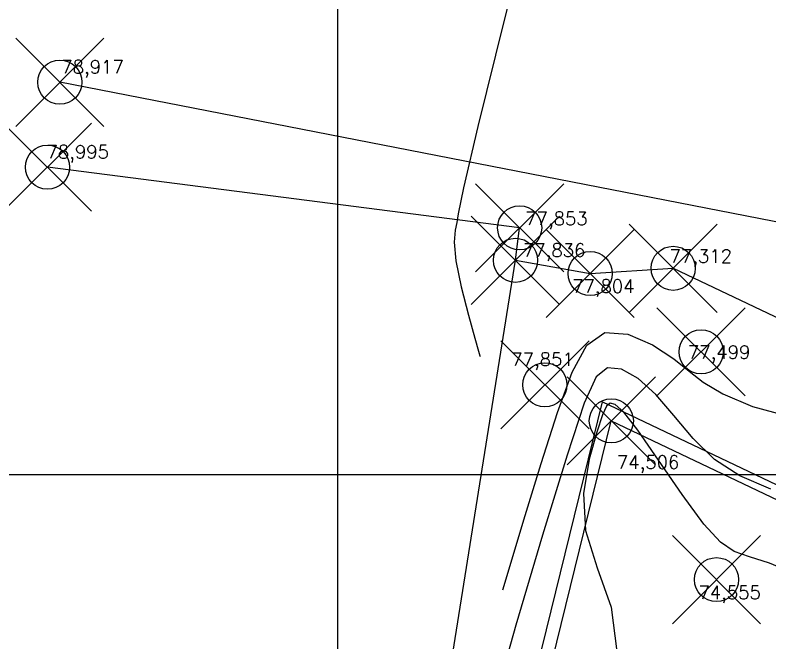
# Model space of a CAD drawing. Header units: inches. Extents: x 555647 to 1112117, y 8563097 to 17126483.
# Drawn here: x 555672.69 to 555689.79, y 8563256.18 to 8563270.42 of the extents above; entities that cross this region are included whole.
import ezdxf

# ---------------------------------------------------------------- set-up
doc = ezdxf.new("R2010")
doc.units = ezdxf.units.IN
doc.header["$MEASUREMENT"] = 0
doc.header["$PDMODE"] = 35
doc.header["$PDSIZE"] = -1
doc.linetypes.add('CONTINUO', pattern=[0])
for name, color, linetype in [('_ALVENARIA', 7, 'CONTINUO'), ('_MF', 7, 'CONTINUO'), ('_MURO', 7, 'CONTINUO'), ('_PN', 7, 'CONTINUO'), ('ALVENARIA', 252, 'CONTINUO'), ('CurvasTG', 7, 'CONTINUO'), ('MALHA', 8, 'Continuous'), ('MF', 6, 'CONTINUO'), ('MURO', 5, 'CONTINUO')]:
    doc.layers.add(name, color=color, linetype=linetype)
doc.styles.add('SIMPLEX', font='simplex.shx', dxfattribs={"height": 0.3})

# ---------------------------------------------------------------- blocks, each defined once
blk = doc.blocks.new('SIMB_PONTO')
at = {"color": 0}
blk.add_point((0, 0), dxfattribs=at)
for tag in ['desc:', 'cota:', 'pto:']:
    blk.add_attdef(tag, (0, 0), '', height=1)

msp = doc.modelspace()

# ---------------------------------------------------------------- linework, layer by layer
at = {"layer": 'ALVENARIA'}
for points in [[(555683.345, 8563250.848), (555685.997, 8563261.647), (555697.964, 8563255.95), (555698.112, 8563254.815), (555699.953, 8563254.026), (555700.312, 8563253.872)], [(555683.63, 8563250.754), (555686.2, 8563261.218), (555697.687, 8563255.75), (555697.836, 8563254.607), (555699.835, 8563253.751), (555700.186, 8563253.6)]]:
    msp.add_lwpolyline(points, dxfattribs=at)
at = {"layer": 'CurvasTG', "color": 54, "linetype": 'CONTINUO'}
for points in [[(555685.55, 8563277.373, 78), (555684.472, 8563273.107, 78), (555683.768, 8563270.299, 78), (555683.174, 8563267.889, 78), (555682.85, 8563266.499, 78), (555682.732, 8563265.914, 78), (555682.7, 8563265.714, 78), (555682.664, 8563265.537, 78), (555682.642, 8563265.267, 78), (555682.677, 8563264.846, 78), (555682.799, 8563264.253, 78), (555682.963, 8563263.615, 78), (555683.109, 8563263.09, 78), (555683.192, 8563262.8, 78), (555683.223, 8563262.692, 78), (555683.227, 8563262.677, 78)], [(555683.739, 8563257.39, 77), (555684.248, 8563259.073, 77), (555684.611, 8563260.251, 77), (555684.981, 8563261.407, 77), (555685.31, 8563262.322, 77), (555685.645, 8563262.935, 77), (555686.054, 8563263.221, 77), (555686.577, 8563263.185, 77), (555687.135, 8563262.939, 77), (555687.619, 8563262.622, 77), (555687.962, 8563262.343, 77), (555688.279, 8563262.091, 77), (555688.727, 8563261.827, 77), (555689.402, 8563261.539, 77), (555690.151, 8563261.338, 77)], [(555689.815, 8563259.669, 76), (555689.114, 8563259.97, 76), (555688.539, 8563260.342, 76), (555688.051, 8563260.817, 76), (555687.617, 8563261.335, 76), (555687.21, 8563261.813, 76), (555686.808, 8563262.176, 76), (555686.432, 8563262.387, 76), (555686.113, 8563262.418, 76), (555685.858, 8563262.214, 76), (555685.588, 8563261.616, 76), (555685.201, 8563260.441, 76), (555684.642, 8563258.624, 76), (555684.037, 8563256.584, 76), (555683.556, 8563254.859, 76)]]:
    msp.add_polyline3d(points, dxfattribs=at)
at = {"layer": 'CurvasTG', "color": 2, "linetype": 'CONTINUO'}
msp.add_polyline3d([(555692.725, 8563256.097, 75), (555691.851, 8563256.717, 75), (555691.056, 8563257.331, 75), (555690.364, 8563257.75, 75), (555689.785, 8563257.994, 75), (555689.328, 8563258.137, 75), (555688.982, 8563258.258, 75), (555688.671, 8563258.465, 75), (555688.299, 8563258.875, 75), (555687.807, 8563259.548, 75), (555687.271, 8563260.328, 75), (555686.801, 8563261.004, 75), (555686.48, 8563261.413, 75), (555686.287, 8563261.59, 75), (555686.171, 8563261.615, 75), (555686.087, 8563261.547, 75), (555685.998, 8563261.35, 75), (555685.87, 8563260.961, 75), (555685.695, 8563260.346, 75), (555685.569, 8563259.571, 75), (555685.611, 8563258.73, 75), (555685.881, 8563257.886, 75), (555686.199, 8563256.996, 75), (555686.324, 8563255.988, 75)], dxfattribs=at)
at = {"layer": 'MALHA', "color": 8, "linetype": 'CONTINUO'}
for p, q in [((555680, 8563206.524, 2.154), (555680, 8563286.524, -2.034)), ((555651.583, 8563260, -3.015), (555731.783, 8563260, -0.495))]:
    msp.add_line(p, q, dxfattribs=at)
at = {"layer": 'MF'}
msp.add_lwpolyline([(555714.1, 8563248.287), (555702.616, 8563259.288), (555691.094, 8563265.506), (555673.701, 8563268.894)], dxfattribs=at)
at = {"layer": 'MURO'}
msp.add_line((555684.122, 8563265.593), (555673.42, 8563266.969), dxfattribs=at)
for points in [[(555696.807, 8563226.37), (555693.262, 8563218.364), (555685.377, 8563222.604), (555678.039, 8563226.939), (555681.456, 8563247.174), (555681.552, 8563249.314), (555684.027, 8563264.857), (555684.122, 8563265.593)], [(555684.027, 8563264.857), (555685.721, 8563264.559), (555687.602, 8563264.676), (555691.112, 8563263.005), (555691.204, 8563263.479), (555697.345, 8563260.414), (555697.199, 8563260.044), (555699.58, 8563258.912), (555701.085, 8563257.339), (555700.901, 8563255.154), (555697.475, 8563247.706)]]:
    msp.add_lwpolyline(points, dxfattribs=at)

# ---------------------------------------------------------------- block references
at = {"layer": '_ALVENARIA', "color": 3}
ref = msp.add_blockref('SIMB_PONTO', (555686.2, 8563261.218, 74.506), dxfattribs=at)
ref.add_attrib('COTA', '74,506', (555686.327, 8563260.131, 74.506), dxfattribs={"layer": '0', "color": 7, "height": 0.3, "style": 'SIMPLEX'})
at = {"layer": '_MF', "color": 3}
ref = msp.add_blockref('SIMB_PONTO', (555673.701, 8563268.894, 78.917), dxfattribs=at)
ref.add_attrib('COTA', '78,917', (555673.736, 8563269.091, 78.917), dxfattribs={"layer": '0', "color": 7, "height": 0.3, "style": 'SIMPLEX'})
at = {"layer": '_MURO', "color": 3}
ref = msp.add_blockref('SIMB_PONTO', (555673.42, 8563266.969, 78.995), dxfattribs=at)
ref.add_attrib('COTA', '78,995', (555673.401, 8563267.168, 78.995), dxfattribs={"layer": '0', "color": 7, "height": 0.3, "style": 'SIMPLEX'})
ref = msp.add_blockref('SIMB_PONTO', (555684.122, 8563265.593, 77.853), dxfattribs=at)
ref.add_attrib('COTA', '77,853', (555684.25, 8563265.654, 77.853), dxfattribs={"layer": '0', "color": 7, "height": 0.3, "style": 'SIMPLEX'})
ref = msp.add_blockref('SIMB_PONTO', (555684.027, 8563264.857, 77.836), dxfattribs=at)
ref.add_attrib('COTA', '77,836', (555684.198, 8563264.937, 77.836), dxfattribs={"layer": '0', "color": 7, "height": 0.3, "style": 'SIMPLEX'})
ref = msp.add_blockref('SIMB_PONTO', (555687.602, 8563264.676, 77.312), dxfattribs=at)
ref.add_attrib('COTA', '77,312', (555687.52, 8563264.803, 77.312), dxfattribs={"layer": '0', "color": 7, "height": 0.3, "style": 'SIMPLEX'})
ref = msp.add_blockref('SIMB_PONTO', (555685.721, 8563264.559, 77.804), dxfattribs=at)
ref.add_attrib('COTA', '77,804', (555685.311, 8563264.119, 77.804), dxfattribs={"layer": '0', "color": 7, "height": 0.3, "style": 'SIMPLEX'})
at = {"layer": '_PN', "color": 3}
ref = msp.add_blockref('SIMB_PONTO', (555688.234, 8563262.781, 77.499), dxfattribs=at)
ref.add_attrib('COTA', '77,499', (555687.936, 8563262.626, 77.499), dxfattribs={"layer": '0', "color": 7, "height": 0.3, "style": 'SIMPLEX'})
ref = msp.add_blockref('SIMB_PONTO', (555684.694, 8563262.035, 77.851), dxfattribs=at)
ref.add_attrib('COTA', '77,851', (555683.933, 8563262.463, 77.851), dxfattribs={"layer": '0', "color": 7, "height": 0.3, "style": 'SIMPLEX'})
ref = msp.add_blockref('SIMB_PONTO', (555688.584, 8563257.618, 74.555), dxfattribs=at)
ref.add_attrib('COTA', '74,555', (555688.174, 8563257.178, 74.555), dxfattribs={"layer": '0', "color": 7, "height": 0.3, "style": 'SIMPLEX'})

doc.saveas('drawing.dxf')
